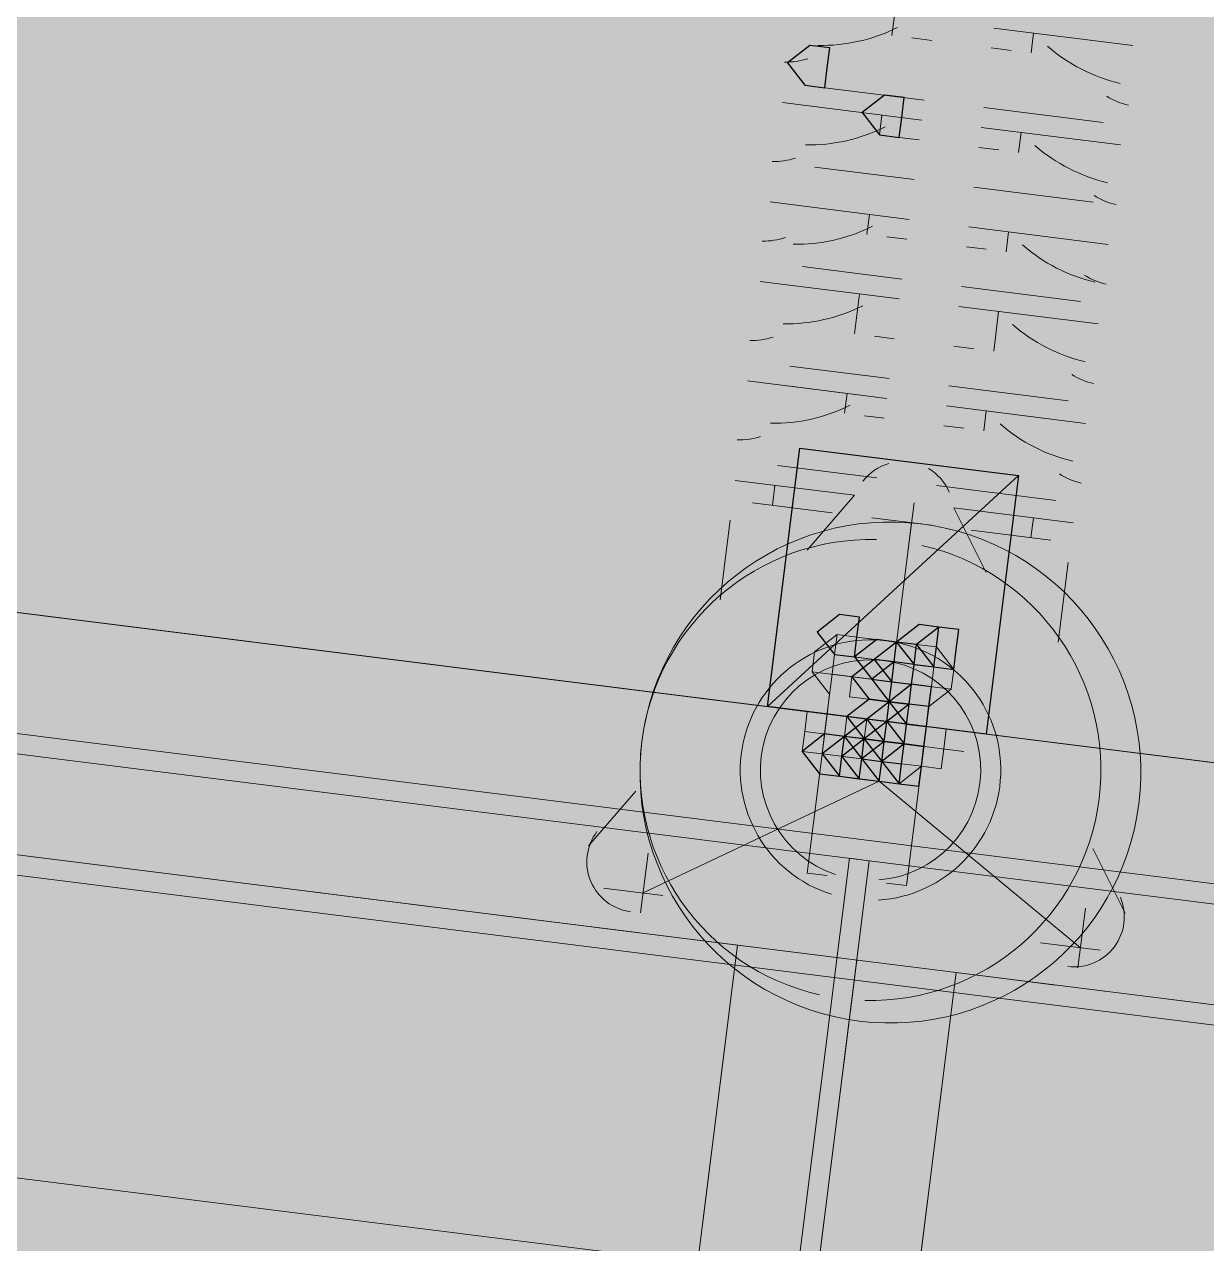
# Model space of a CAD drawing. Header units: metres. Extents: x -4 to 509425, y 7549 to 4732445.
# Drawn here: x 475992.438 to 475992.938, y 4719723.046 to 4719723.561 of the extents above; entities that cross this region are included whole.
import ezdxf

# ---------------------------------------------------------------- set-up
doc = ezdxf.new("R2010")
doc.units = ezdxf.units.M
doc.header["$LTSCALE"] = 0.01
doc.header["$MEASUREMENT"] = 0
doc.layers.get('0').update_dxf_attribs({"lineweight": 0})
doc.layers.add('_SUBESTACIÓN', color=1, linetype='Continuous')
doc.layers.add('SUBESTACION LA VID', color=253, linetype='Continuous')

# ---------------------------------------------------------------- blocks, each defined once
blk = doc.blocks.new('A$Cfff6051d')
at = {"layer": 'SUBESTACION LA VID', "transparency": 33554687}
h = blk.add_hatch(color=256, dxfattribs=at)
h.dxf.hatch_style = 2
h.paths.add_polyline_path([(475992.77733, 4719723.54308), (475992.77838, 4719723.55148), (475992.76998, 4719723.55254), (475992.76053, 4719723.54519), (475992.76788, 4719723.53574), (475992.77628, 4719723.53468)])
h = blk.add_hatch(color=256, dxfattribs=at)
h.dxf.hatch_style = 2
h.paths.add_polyline_path([(475992.80882, 4719723.52207), (475992.80988, 4719723.53047), (475992.80148, 4719723.53153), (475992.79202, 4719723.52418), (475992.79937, 4719723.51473), (475992.80777, 4719723.51367)])
h = blk.add_hatch(color=256, dxfattribs=at)
h.dxf.hatch_style = 2
h.paths.add_polyline_path([(475992.78984, 4719723.30261), (475992.7909, 4719723.31101), (475992.7825, 4719723.31206), (475992.77304, 4719723.30472), (475992.78039, 4719723.29526), (475992.78879, 4719723.29421)])
h = blk.add_hatch(color=256, dxfattribs=at)
h.dxf.hatch_style = 2
h.paths.add_polyline_path([(475992.78984, 4719723.30261), (475992.7909, 4719723.31101), (475992.7825, 4719723.31206), (475992.77304, 4719723.30472), (475992.78039, 4719723.29526), (475992.78879, 4719723.29421)])
h = blk.add_hatch(color=256, dxfattribs=at)
h.dxf.hatch_style = 2
h.paths.add_polyline_path([(475992.82344, 4719723.2984), (475992.8245, 4719723.3068), (475992.8161, 4719723.30785), (475992.80664, 4719723.3005), (475992.81399, 4719723.29105), (475992.82239, 4719723.29)])
h = blk.add_hatch(color=256, dxfattribs=at)
h.dxf.hatch_style = 2
h.paths.add_polyline_path([(475992.82344, 4719723.2984), (475992.8245, 4719723.3068), (475992.8161, 4719723.30785), (475992.80664, 4719723.3005), (475992.81399, 4719723.29105), (475992.82239, 4719723.29)])
h = blk.add_hatch(color=256, dxfattribs=at)
h.dxf.hatch_style = 2
h.paths.add_polyline_path([(475992.83184, 4719723.29735), (475992.8329, 4719723.30575), (475992.8245, 4719723.3068), (475992.81504, 4719723.29945), (475992.82239, 4719723.29), (475992.83079, 4719723.28894)])
h = blk.add_hatch(color=256, dxfattribs=at)
h.dxf.hatch_style = 2
h.paths.add_polyline_path([(475992.80559, 4719723.2921), (475992.80664, 4719723.3005), (475992.79824, 4719723.30156), (475992.78879, 4719723.29421), (475992.79614, 4719723.28476), (475992.80454, 4719723.2837)])
h = blk.add_hatch(color=256, dxfattribs=at)
h.dxf.hatch_style = 2
h.paths.add_polyline_path([(475992.80559, 4719723.2921), (475992.80664, 4719723.3005), (475992.79824, 4719723.30156), (475992.78879, 4719723.29421), (475992.79614, 4719723.28476), (475992.80454, 4719723.2837)])
h = blk.add_hatch(color=256, dxfattribs=at)
h.dxf.hatch_style = 2
h.paths.add_polyline_path([(475992.80559, 4719723.2921), (475992.80664, 4719723.3005), (475992.79824, 4719723.30156), (475992.78879, 4719723.29421), (475992.79614, 4719723.28476), (475992.80454, 4719723.2837)])
h = blk.add_hatch(color=256, dxfattribs=at)
h.dxf.hatch_style = 2
h.paths.add_polyline_path([(475992.80559, 4719723.2921), (475992.80664, 4719723.3005), (475992.79824, 4719723.30156), (475992.78879, 4719723.29421), (475992.79614, 4719723.28476), (475992.80454, 4719723.2837)])
h = blk.add_hatch(color=256, dxfattribs=at)
h.dxf.hatch_style = 2
h.paths.add_polyline_path([(475992.80559, 4719723.2921), (475992.80664, 4719723.3005), (475992.79824, 4719723.30156), (475992.78879, 4719723.29421), (475992.79614, 4719723.28476), (475992.80454, 4719723.2837)])
h = blk.add_hatch(color=256, dxfattribs=at)
h.dxf.hatch_style = 2
h.paths.add_polyline_path([(475992.81399, 4719723.29105), (475992.81504, 4719723.29945), (475992.80664, 4719723.3005), (475992.79719, 4719723.29316), (475992.80454, 4719723.2837), (475992.81294, 4719723.28265)])
h = blk.add_hatch(color=256, dxfattribs=at)
h.dxf.hatch_style = 2
h.paths.add_polyline_path([(475992.81399, 4719723.29105), (475992.81504, 4719723.29945), (475992.80664, 4719723.3005), (475992.79719, 4719723.29316), (475992.80454, 4719723.2837), (475992.81294, 4719723.28265)])
h = blk.add_hatch(color=256, dxfattribs=at)
h.dxf.hatch_style = 2
h.paths.add_polyline_path([(475992.81399, 4719723.29105), (475992.81504, 4719723.29945), (475992.80664, 4719723.3005), (475992.79719, 4719723.29316), (475992.80454, 4719723.2837), (475992.81294, 4719723.28265)])
h = blk.add_hatch(color=256, dxfattribs=at)
h.dxf.hatch_style = 2
h.paths.add_polyline_path([(475992.81399, 4719723.29105), (475992.81504, 4719723.29945), (475992.80664, 4719723.3005), (475992.79719, 4719723.29316), (475992.80454, 4719723.2837), (475992.81294, 4719723.28265)])
h = blk.add_hatch(color=256, dxfattribs=at)
h.dxf.hatch_style = 2
h.paths.add_polyline_path([(475992.81399, 4719723.29105), (475992.81504, 4719723.29945), (475992.80664, 4719723.3005), (475992.79719, 4719723.29316), (475992.80454, 4719723.2837), (475992.81294, 4719723.28265)])
h = blk.add_hatch(color=256, dxfattribs=at)
h.dxf.hatch_style = 2
h.paths.add_polyline_path([(475992.80454, 4719723.2837), (475992.80559, 4719723.2921), (475992.79719, 4719723.29316), (475992.78774, 4719723.28581), (475992.79508, 4719723.27636), (475992.80348, 4719723.2753)])
h = blk.add_hatch(color=256, dxfattribs=at)
h.dxf.hatch_style = 2
h.paths.add_polyline_path([(475992.80454, 4719723.2837), (475992.80559, 4719723.2921), (475992.79719, 4719723.29316), (475992.78774, 4719723.28581), (475992.79508, 4719723.27636), (475992.80348, 4719723.2753)])
h = blk.add_hatch(color=256, dxfattribs=at)
h.dxf.hatch_style = 2
h.paths.add_polyline_path([(475992.80454, 4719723.2837), (475992.80559, 4719723.2921), (475992.79719, 4719723.29316), (475992.78774, 4719723.28581), (475992.79508, 4719723.27636), (475992.80348, 4719723.2753)])
h = blk.add_hatch(color=256, dxfattribs=at)
h.dxf.hatch_style = 2
h.paths.add_polyline_path([(475992.80454, 4719723.2837), (475992.80559, 4719723.2921), (475992.79719, 4719723.29316), (475992.78774, 4719723.28581), (475992.79508, 4719723.27636), (475992.80348, 4719723.2753)])
h = blk.add_hatch(color=256, dxfattribs=at)
h.dxf.hatch_style = 2
h.paths.add_polyline_path([(475992.80454, 4719723.2837), (475992.80559, 4719723.2921), (475992.79719, 4719723.29316), (475992.78774, 4719723.28581), (475992.79508, 4719723.27636), (475992.80348, 4719723.2753)])
h = blk.add_hatch(color=256, dxfattribs=at)
h.dxf.hatch_style = 2
h.paths.add_polyline_path([(475992.81294, 4719723.28265), (475992.81399, 4719723.29105), (475992.80559, 4719723.2921), (475992.79614, 4719723.28476), (475992.80348, 4719723.2753), (475992.81188, 4719723.27425)])
h = blk.add_hatch(color=256, dxfattribs=at)
h.dxf.hatch_style = 2
h.paths.add_polyline_path([(475992.81294, 4719723.28265), (475992.81399, 4719723.29105), (475992.80559, 4719723.2921), (475992.79614, 4719723.28476), (475992.80348, 4719723.2753), (475992.81188, 4719723.27425)])
h = blk.add_hatch(color=256, dxfattribs=at)
h.dxf.hatch_style = 2
h.paths.add_polyline_path([(475992.81294, 4719723.28265), (475992.81399, 4719723.29105), (475992.80559, 4719723.2921), (475992.79614, 4719723.28476), (475992.80348, 4719723.2753), (475992.81188, 4719723.27425)])
h = blk.add_hatch(color=256, dxfattribs=at)
h.dxf.hatch_style = 2
h.paths.add_polyline_path([(475992.81294, 4719723.28265), (475992.81399, 4719723.29105), (475992.80559, 4719723.2921), (475992.79614, 4719723.28476), (475992.80348, 4719723.2753), (475992.81188, 4719723.27425)])
h = blk.add_hatch(color=256, dxfattribs=at)
h.dxf.hatch_style = 2
h.paths.add_polyline_path([(475992.81294, 4719723.28265), (475992.81399, 4719723.29105), (475992.80559, 4719723.2921), (475992.79614, 4719723.28476), (475992.80348, 4719723.2753), (475992.81188, 4719723.27425)])
h = blk.add_hatch(color=256, dxfattribs=at)
h.dxf.hatch_style = 2
h.paths.add_polyline_path([(475992.82028, 4719723.2732), (475992.82134, 4719723.2816), (475992.81294, 4719723.28265), (475992.80348, 4719723.2753), (475992.81083, 4719723.26585), (475992.81923, 4719723.2648)])
h = blk.add_hatch(color=256, dxfattribs=at)
h.dxf.hatch_style = 2
h.paths.add_polyline_path([(475992.82028, 4719723.2732), (475992.82134, 4719723.2816), (475992.81294, 4719723.28265), (475992.80348, 4719723.2753), (475992.81083, 4719723.26585), (475992.81923, 4719723.2648)])
h = blk.add_hatch(color=256, dxfattribs=at)
h.dxf.hatch_style = 2
h.paths.add_polyline_path([(475992.80243, 4719723.2669), (475992.80348, 4719723.2753), (475992.79508, 4719723.27636), (475992.78563, 4719723.26901), (475992.79298, 4719723.25956), (475992.80138, 4719723.2585)])
h = blk.add_hatch(color=256, dxfattribs=at)
h.dxf.hatch_style = 2
h.paths.add_polyline_path([(475992.80243, 4719723.2669), (475992.80348, 4719723.2753), (475992.79508, 4719723.27636), (475992.78563, 4719723.26901), (475992.79298, 4719723.25956), (475992.80138, 4719723.2585)])
h = blk.add_hatch(color=256, dxfattribs=at)
h.dxf.hatch_style = 2
h.paths.add_polyline_path([(475992.81083, 4719723.26585), (475992.81188, 4719723.27425), (475992.80348, 4719723.2753), (475992.79403, 4719723.26796), (475992.80138, 4719723.2585), (475992.80978, 4719723.25745)])
h = blk.add_hatch(color=256, dxfattribs=at)
h.dxf.hatch_style = 2
h.paths.add_polyline_path([(475992.81083, 4719723.26585), (475992.81188, 4719723.27425), (475992.80348, 4719723.2753), (475992.79403, 4719723.26796), (475992.80138, 4719723.2585), (475992.80978, 4719723.25745)])
h = blk.add_hatch(color=256, dxfattribs=at)
h.dxf.hatch_style = 2
h.paths.add_polyline_path([(475992.81923, 4719723.2648), (475992.82028, 4719723.2732), (475992.81188, 4719723.27425), (475992.80243, 4719723.2669), (475992.80978, 4719723.25745), (475992.81818, 4719723.2564)])
h = blk.add_hatch(color=256, dxfattribs=at)
h.dxf.hatch_style = 2
h.paths.add_polyline_path([(475992.81923, 4719723.2648), (475992.82028, 4719723.2732), (475992.81188, 4719723.27425), (475992.80243, 4719723.2669), (475992.80978, 4719723.25745), (475992.81818, 4719723.2564)])
h = blk.add_hatch(color=256, dxfattribs=at)
h.dxf.hatch_style = 2
h.paths.add_polyline_path([(475992.80138, 4719723.2585), (475992.80243, 4719723.2669), (475992.79403, 4719723.26796), (475992.78458, 4719723.26061), (475992.79192, 4719723.25116), (475992.80032, 4719723.2501)])
h = blk.add_hatch(color=256, dxfattribs=at)
h.dxf.hatch_style = 2
h.paths.add_polyline_path([(475992.80138, 4719723.2585), (475992.80243, 4719723.2669), (475992.79403, 4719723.26796), (475992.78458, 4719723.26061), (475992.79192, 4719723.25116), (475992.80032, 4719723.2501)])
h = blk.add_hatch(color=256, dxfattribs=at)
h.dxf.hatch_style = 2
h.paths.add_polyline_path([(475992.80978, 4719723.25745), (475992.81083, 4719723.26585), (475992.80243, 4719723.2669), (475992.79298, 4719723.25956), (475992.80032, 4719723.2501), (475992.80872, 4719723.24905)])
h = blk.add_hatch(color=256, dxfattribs=at)
h.dxf.hatch_style = 2
h.paths.add_polyline_path([(475992.80978, 4719723.25745), (475992.81083, 4719723.26585), (475992.80243, 4719723.2669), (475992.79298, 4719723.25956), (475992.80032, 4719723.2501), (475992.80872, 4719723.24905)])
h = blk.add_hatch(color=256, dxfattribs=at)
h.dxf.hatch_style = 2
h.paths.add_polyline_path([(475992.78352, 4719723.25221), (475992.78458, 4719723.26061), (475992.77618, 4719723.26166), (475992.76672, 4719723.25432), (475992.77407, 4719723.24486), (475992.78247, 4719723.24381)])
h = blk.add_hatch(color=256, dxfattribs=at)
h.dxf.hatch_style = 2
h.paths.add_polyline_path([(475992.79192, 4719723.25116), (475992.79298, 4719723.25956), (475992.78458, 4719723.26061), (475992.77512, 4719723.25326), (475992.78247, 4719723.24381), (475992.79087, 4719723.24275)])
h = blk.add_hatch(color=256, dxfattribs=at)
h.dxf.hatch_style = 2
h.paths.add_polyline_path([(475992.80032, 4719723.2501), (475992.80138, 4719723.2585), (475992.79298, 4719723.25956), (475992.78352, 4719723.25221), (475992.79087, 4719723.24275), (475992.79927, 4719723.2417)])
h = blk.add_hatch(color=256, dxfattribs=at)
h.dxf.hatch_style = 2
h.paths.add_polyline_path([(475992.80032, 4719723.2501), (475992.80138, 4719723.2585), (475992.79298, 4719723.25956), (475992.78352, 4719723.25221), (475992.79087, 4719723.24275), (475992.79927, 4719723.2417)])
h = blk.add_hatch(color=256, dxfattribs=at)
h.dxf.hatch_style = 2
h.paths.add_polyline_path([(475992.80032, 4719723.2501), (475992.80138, 4719723.2585), (475992.79298, 4719723.25956), (475992.78352, 4719723.25221), (475992.79087, 4719723.24275), (475992.79927, 4719723.2417)])
h = blk.add_hatch(color=256, dxfattribs=at)
h.dxf.hatch_style = 2
h.paths.add_polyline_path([(475992.80872, 4719723.24905), (475992.80978, 4719723.25745), (475992.80138, 4719723.2585), (475992.79192, 4719723.25116), (475992.79927, 4719723.2417), (475992.80767, 4719723.24065)])
h = blk.add_hatch(color=256, dxfattribs=at)
h.dxf.hatch_style = 2
h.paths.add_polyline_path([(475992.80872, 4719723.24905), (475992.80978, 4719723.25745), (475992.80138, 4719723.2585), (475992.79192, 4719723.25116), (475992.79927, 4719723.2417), (475992.80767, 4719723.24065)])
h = blk.add_hatch(color=256, dxfattribs=at)
h.dxf.hatch_style = 2
h.paths.add_polyline_path([(475992.80872, 4719723.24905), (475992.80978, 4719723.25745), (475992.80138, 4719723.2585), (475992.79192, 4719723.25116), (475992.79927, 4719723.2417), (475992.80767, 4719723.24065)])
h = blk.add_hatch(color=256, dxfattribs=at)
h.dxf.hatch_style = 2
h.paths.add_polyline_path([(475992.81712, 4719723.248), (475992.81818, 4719723.2564), (475992.80978, 4719723.25745), (475992.80032, 4719723.2501), (475992.80767, 4719723.24065), (475992.81607, 4719723.23959)])
at = {"layer": 'SUBESTACION LA VID', "lineweight": 15}
for p, q in [((475992.80464, 4719723.55673), (475992.80569, 4719723.56513)), ((475992.90755, 4719723.56089), (475992.90755, 4719723.56089)), ((475992.82144, 4719723.55462), (475992.81304, 4719723.55567)), ((475992.90649, 4719723.55249), (475992.84769, 4719723.55986)), ((475992.86449, 4719723.55775), (475992.86344, 4719723.54935)), ((475992.85504, 4719723.55041), (475992.84664, 4719723.55146)), ((475992.75947, 4719723.53679), (475992.75947, 4719723.53679)), ((475992.81828, 4719723.52942), (475992.77628, 4719723.53468)), ((475992.81722, 4719723.52102), (475992.75842, 4719723.52839)), ((475992.89388, 4719723.51994), (475992.84348, 4719723.52626)), ((475992.79937, 4719723.51473), (475992.80042, 4719723.52313)), ((475992.90123, 4719723.51049), (475992.84242, 4719723.51786)), ((475992.85922, 4719723.51575), (475992.85817, 4719723.50735)), ((475992.90228, 4719723.51889), (475992.90228, 4719723.51889)), ((475992.81617, 4719723.51262), (475992.80777, 4719723.51367)), ((475992.84977, 4719723.50841), (475992.84137, 4719723.50946)), ((475992.81407, 4719723.49582), (475992.77207, 4719723.50108)), ((475992.75421, 4719723.49479), (475992.75421, 4719723.49479)), ((475992.88967, 4719723.48634), (475992.83927, 4719723.49266)), ((475992.81196, 4719723.47902), (475992.75315, 4719723.48639)), ((475992.79411, 4719723.47272), (475992.79516, 4719723.48112)), ((475992.89596, 4719723.46849), (475992.83716, 4719723.47586)), ((475992.85396, 4719723.47375), (475992.85291, 4719723.46535)), ((475992.89702, 4719723.47689), (475992.89702, 4719723.47689)), ((475992.81091, 4719723.47062), (475992.80251, 4719723.47167)), ((475992.84451, 4719723.4664), (475992.83611, 4719723.46746)), ((475992.75, 4719723.46119), (475992.75, 4719723.46119)), ((475992.8088, 4719723.45382), (475992.7668, 4719723.45908)), ((475992.80775, 4719723.44542), (475992.74894, 4719723.45279)), ((475992.78884, 4719723.43072), (475992.79095, 4719723.44752)), ((475992.8844, 4719723.44434), (475992.834, 4719723.45066)), ((475992.89175, 4719723.43488), (475992.83295, 4719723.44226)), ((475992.8928, 4719723.44328), (475992.8928, 4719723.44328)), ((475992.84975, 4719723.44015), (475992.84764, 4719723.42335)), ((475992.80564, 4719723.42862), (475992.79724, 4719723.42967)), ((475992.83924, 4719723.4244), (475992.83084, 4719723.42546)), ((475992.74473, 4719723.41919), (475992.74473, 4719723.41919)), ((475992.80353, 4719723.41182), (475992.76153, 4719723.41708)), ((475992.80248, 4719723.40341), (475992.74368, 4719723.41079)), ((475992.80248, 4719723.40341), (475992.76048, 4719723.40868)), ((475992.87914, 4719723.40234), (475992.82873, 4719723.40866)), ((475992.78463, 4719723.39712), (475992.78568, 4719723.40552)), ((475992.88754, 4719723.40128), (475992.88754, 4719723.40128)), ((475992.80143, 4719723.39501), (475992.79303, 4719723.39607)), ((475992.86968, 4719723.39499), (475992.82768, 4719723.40025)), ((475992.88648, 4719723.39288), (475992.82768, 4719723.40025)), ((475992.84448, 4719723.39815), (475992.84343, 4719723.38975)), ((475992.83503, 4719723.3908), (475992.82663, 4719723.39185)), ((475992.73946, 4719723.37719), (475992.73946, 4719723.37719)), ((475992.79827, 4719723.36981), (475992.75627, 4719723.37508)), ((475992.78882, 4719723.36247), (475992.73841, 4719723.36879)), ((475992.75522, 4719723.36668), (475992.75416, 4719723.35828)), ((475992.87387, 4719723.36033), (475992.82347, 4719723.36665)), ((475992.76886, 4719723.33937), (475992.78882, 4719723.36247)), ((475992.88122, 4719723.35088), (475992.83082, 4719723.3572)), ((475992.83082, 4719723.3572), (475992.84446, 4719723.32989)), ((475992.88227, 4719723.35928), (475992.88227, 4719723.35928)), ((475992.73209, 4719723.31838), (475992.7363, 4719723.35198)), ((475992.74471, 4719723.35093), (475992.74471, 4719723.35093)), ((475992.74471, 4719723.35093), (475992.74471, 4719723.35093)), ((475992.82136, 4719723.34985), (475992.79616, 4719723.35301)), ((475992.81296, 4719723.3509), (475992.81296, 4719723.3509)), ((475992.86442, 4719723.35299), (475992.86337, 4719723.34459)), ((475992.87071, 4719723.33513), (475992.87071, 4719723.33513)), ((475992.87071, 4719723.33513), (475992.87071, 4719723.33513)), ((475992.8749, 4719723.30048), (475992.87911, 4719723.33408)), ((475992.78144, 4719723.30366), (475992.78039, 4719723.29526)), ((475992.78984, 4719723.30261), (475992.78879, 4719723.29421)), ((475992.78984, 4719723.30261), (475992.81504, 4719723.29945)), ((475992.78984, 4719723.30261), (475992.78984, 4719723.30261)), ((475992.81504, 4719723.29945), (475992.81399, 4719723.29105)), ((475992.82344, 4719723.2984), (475992.82239, 4719723.29)), ((475993.43454, 4719723.13646), (475992.14929, 4719723.29759)), ((475992.78039, 4719723.29526), (475992.79719, 4719723.29316)), ((475992.78879, 4719723.29421), (475992.79719, 4719723.29316)), ((475992.79719, 4719723.29316), (475992.80559, 4719723.2921)), ((475992.79719, 4719723.29316), (475992.80559, 4719723.2921)), ((475993.43348, 4719723.12806), (475992.14823, 4719723.28919)), ((475992.77094, 4719723.28792), (475992.82974, 4719723.28054)), ((475992.80559, 4719723.2921), (475992.82239, 4719723.29)), ((475992.80559, 4719723.2921), (475992.81399, 4719723.29105)), ((475992.77618, 4719723.26166), (475992.77934, 4719723.28686)), ((475992.77934, 4719723.28686), (475992.79614, 4719723.28476)), ((475992.78774, 4719723.28581), (475992.78668, 4719723.27741)), ((475992.78774, 4719723.28581), (475992.79614, 4719723.28476)), ((475992.79614, 4719723.28476), (475992.80454, 4719723.2837)), ((475992.79614, 4719723.28476), (475992.80454, 4719723.2837)), ((475992.80454, 4719723.2837), (475992.82134, 4719723.2816)), ((475992.80454, 4719723.2837), (475992.81294, 4719723.28265)), ((475992.81294, 4719723.28265), (475992.81188, 4719723.27425)), ((475992.77828, 4719723.27846), (475992.77828, 4719723.27846)), ((475992.78668, 4719723.27741), (475992.78668, 4719723.27741)), ((475992.78668, 4719723.27741), (475992.81188, 4719723.27425)), ((475992.81818, 4719723.2564), (475992.82134, 4719723.2816)), ((475992.82028, 4719723.2732), (475992.82028, 4719723.2732)), ((475992.77512, 4719723.25326), (475992.77723, 4719723.27006)), ((475992.78458, 4719723.26061), (475992.78563, 4719723.26901)), ((475992.78563, 4719723.26901), (475992.81083, 4719723.26585)), ((475992.78563, 4719723.26901), (475992.78563, 4719723.26901)), ((475992.78563, 4719723.26901), (475992.79403, 4719723.26796)), ((475992.79298, 4719723.25956), (475992.79403, 4719723.26796)), ((475992.79403, 4719723.26796), (475992.80243, 4719723.2669)), ((475992.76778, 4719723.26272), (475992.83498, 4719723.25429)), ((475992.80138, 4719723.2585), (475992.80243, 4719723.2669)), ((475992.80243, 4719723.2669), (475992.81083, 4719723.26585)), ((475992.80978, 4719723.25745), (475992.81083, 4719723.26585)), ((475992.81923, 4719723.2648), (475992.81712, 4719723.248)), ((475992.79298, 4719723.25956), (475992.80138, 4719723.2585)), ((475992.77512, 4719723.25326), (475992.79192, 4719723.25116)), ((475992.78247, 4719723.24381), (475992.77512, 4719723.25326)), ((475992.78352, 4719723.25221), (475992.79192, 4719723.25116)), ((475992.79192, 4719723.25116), (475992.80032, 4719723.2501)), ((475992.80032, 4719723.2501), (475992.81712, 4719723.248)), ((475992.80032, 4719723.2501), (475992.80872, 4719723.24905)), ((475992.81712, 4719723.248), (475992.80767, 4719723.24065)), ((475992.81607, 4719723.23959), (475992.81712, 4719723.248)), ((475992.78247, 4719723.24381), (475992.80767, 4719723.24065)), ((475992.6764, 4719723.21444), (475992.69636, 4719723.23754)), ((475992.7016, 4719723.21129), (475992.69844, 4719723.18608)), ((475992.88957, 4719723.21332), (475992.90321, 4719723.18601)), ((475992.69215, 4719723.20394), (475992.69215, 4719723.20394)), ((475992.70789, 4719723.19343), (475992.68269, 4719723.19659)), ((475992.69949, 4719723.19448), (475992.69949, 4719723.19448)), ((475992.88641, 4719723.18812), (475992.88325, 4719723.16291)), ((475992.87696, 4719723.18077), (475992.87696, 4719723.18077)), ((475992.72259, 4719723.17452), (475992.68899, 4719723.17874)), ((475992.8927, 4719723.17026), (475992.8675, 4719723.17342)), ((475992.8843, 4719723.17131), (475992.8843, 4719723.17131)), ((475992.78979, 4719723.1661), (475992.45384, 4719720.48639)), ((475992.8738, 4719723.15557), (475992.8486, 4719723.15873))]:
    blk.add_line(p, q, dxfattribs=at)
at = {"layer": 'SUBESTACION LA VID', "lineweight": 0}
for p, q in [((475993.44086, 4719723.18686), (475992.15561, 4719723.34799)), ((475992.75203, 4719723.27322), (475992.25641, 4719723.33536))]:
    blk.add_line(p, q, dxfattribs=at)
at = {"layer": 'SUBESTACION LA VID', "lineweight": 15}
for points in [[(475991.18678, 4719724.46774), (475991.04987, 4719723.3757), (476003.17155, 4719721.85601), (476002.0237, 4719712.90441)], [(475992.13123, 4719722.74525), (475992.52605, 4719722.69576), (475992.54395, 4719722.83856), (475992.69516, 4719722.8196), (475992.73939, 4719723.17242), (475992.14297, 4719723.24719)], [(475992.34881, 4719723.32377), (475992.75203, 4719723.27322), (475992.76572, 4719723.38243), (475992.85813, 4719723.37084), (475992.84443, 4719723.26164), (475993.24765, 4719723.21109), (475993.26134, 4719723.32029), (475993.35374, 4719723.30871), (475993.34005, 4719723.1995), (475993.44086, 4719723.18686), (475993.42822, 4719723.08606), (475992.8318, 4719723.16083), (475992.78756, 4719722.80802)], [(475992.84443, 4719723.26164), (475992.75203, 4719723.27322), (475992.76572, 4719723.38243), (475992.85813, 4719723.37084), (475992.84443, 4719723.26164)], [(475992.77936, 4719723.35512), (475992.74576, 4719723.35933), (475992.77936, 4719723.35512)], [(475992.77936, 4719723.35512), (475992.74576, 4719723.35933), (475992.77936, 4719723.35512)], [(475992.81402, 4719723.35931), (475992.81086, 4719723.3341), (475992.81402, 4719723.35931)], [(475992.81296, 4719723.3509), (475992.79927, 4719723.2417), (475992.81296, 4719723.3509)], [(475992.14297, 4719723.24719), (475992.15561, 4719723.34799), (475993.44086, 4719723.18686), (475993.42822, 4719723.08606), (475992.14297, 4719723.24719)], [(475992.83816, 4719723.34775), (475992.87177, 4719723.34353), (475992.83816, 4719723.34775)], [(475992.83816, 4719723.34775), (475992.87177, 4719723.34353), (475992.83816, 4719723.34775)], [(475992.77828, 4719723.27846), (475992.77094, 4719723.28792), (475992.77199, 4719723.29632), (475992.78144, 4719723.30366), (475992.77199, 4719723.29632), (475992.77094, 4719723.28792), (475992.77828, 4719723.27846)], [(475992.78144, 4719723.30366), (475992.78984, 4719723.30261), (475992.78144, 4719723.30366)], [(475992.81504, 4719723.29945), (475992.82344, 4719723.2984), (475992.81504, 4719723.29945)], [(475992.82344, 4719723.2984), (475992.83079, 4719723.28894), (475992.82974, 4719723.28054), (475992.82028, 4719723.2732), (475992.82974, 4719723.28054), (475992.83079, 4719723.28894), (475992.82344, 4719723.2984)], [(475992.77934, 4719723.28686), (475992.78039, 4719723.29526), (475992.77934, 4719723.28686)], [(475992.82239, 4719723.29), (475992.82134, 4719723.2816), (475992.82239, 4719723.29)], [(475992.82028, 4719723.2732), (475992.82028, 4719723.2732), (475992.81923, 4719723.2648), (475992.82763, 4719723.26374), (475992.82658, 4719723.25534), (475992.82552, 4719723.24694), (475992.81712, 4719723.248), (475992.82552, 4719723.24694), (475992.82658, 4719723.25534), (475992.82763, 4719723.26374), (475992.81923, 4719723.2648), (475992.77723, 4719723.27006), (475992.76883, 4719723.27112), (475992.76778, 4719723.26272), (475992.76672, 4719723.25432), (475992.77512, 4719723.25326), (475992.76672, 4719723.25432), (475992.76778, 4719723.26272), (475992.76883, 4719723.27112), (475992.77723, 4719723.27006), (475992.77828, 4719723.27846)], [(475992.80241, 4719723.19865), (475992.81081, 4719723.19759), (475992.81923, 4719723.2648), (475992.77723, 4719723.27006), (475992.76881, 4719723.20286), (475992.77721, 4719723.20181)], [(475992.77512, 4719723.25326), (475992.77618, 4719723.26166), (475992.77512, 4719723.25326)], [(475992.77618, 4719723.26166), (475992.79298, 4719723.25956), (475992.80138, 4719723.2585), (475992.81818, 4719723.2564)], [(475992.79192, 4719723.25116), (475992.79298, 4719723.25956), (475992.79192, 4719723.25116)], [(475992.80138, 4719723.2585), (475992.80032, 4719723.2501), (475992.80138, 4719723.2585)], [(475992.78247, 4719723.24381), (475992.78352, 4719723.25221), (475992.78247, 4719723.24381)], [(475992.81818, 4719723.2564), (475992.81712, 4719723.248), (475992.81818, 4719723.2564)], [(475994.00779, 4719722.87688), (475991.03408, 4719723.24969), (475990.73077, 4719720.8304), (475993.70449, 4719720.45758), (475994.00779, 4719722.87688)], [(475992.80872, 4719723.24905), (475992.80767, 4719723.24065), (475992.80872, 4719723.24905)], [(475992.69949, 4719723.19448), (475992.79927, 4719723.2417), (475992.8843, 4719723.17131)], [(475992.72663, 4719722.73033), (475992.78666, 4719723.20915), (475992.79506, 4719723.2081), (475992.73503, 4719722.72928)], [(475992.77703, 4719722.72402), (475992.68463, 4719722.7356), (475992.73939, 4719723.17242), (475992.8318, 4719723.16083), (475992.77703, 4719722.72402)]]:
    blk.add_lwpolyline(points, dxfattribs=at)
at = {"layer": 'SUBESTACION LA VID'}
for points in [[(475992.77733, 4719723.54308), (475992.77838, 4719723.55148), (475992.76998, 4719723.55254), (475992.76053, 4719723.54519), (475992.76788, 4719723.53574), (475992.77628, 4719723.53468)], [(475992.80882, 4719723.52207), (475992.80988, 4719723.53047), (475992.80148, 4719723.53153), (475992.79202, 4719723.52418), (475992.79937, 4719723.51473), (475992.80777, 4719723.51367)], [(475992.75203, 4719723.27322), (475992.76572, 4719723.38243), (475992.85813, 4719723.37084)], [(475992.84443, 4719723.26164), (475992.75203, 4719723.27322), (475992.85813, 4719723.37084)], [(475992.78984, 4719723.30261), (475992.7909, 4719723.31101), (475992.7825, 4719723.31206), (475992.77304, 4719723.30472), (475992.78039, 4719723.29526), (475992.78879, 4719723.29421)], [(475992.78984, 4719723.30261), (475992.7909, 4719723.31101), (475992.7825, 4719723.31206), (475992.77304, 4719723.30472), (475992.78039, 4719723.29526), (475992.78879, 4719723.29421)], [(475992.82344, 4719723.2984), (475992.8245, 4719723.3068), (475992.8161, 4719723.30785), (475992.80664, 4719723.3005), (475992.81399, 4719723.29105), (475992.82239, 4719723.29)], [(475992.82344, 4719723.2984), (475992.8245, 4719723.3068), (475992.8161, 4719723.30785), (475992.80664, 4719723.3005), (475992.81399, 4719723.29105), (475992.82239, 4719723.29)], [(475992.83184, 4719723.29735), (475992.8329, 4719723.30575), (475992.8245, 4719723.3068), (475992.81504, 4719723.29945), (475992.82239, 4719723.29), (475992.83079, 4719723.28894)], [(475992.80559, 4719723.2921), (475992.80664, 4719723.3005), (475992.79824, 4719723.30156), (475992.78879, 4719723.29421), (475992.79614, 4719723.28476), (475992.80454, 4719723.2837)], [(475992.80559, 4719723.2921), (475992.80664, 4719723.3005), (475992.79824, 4719723.30156), (475992.78879, 4719723.29421), (475992.79614, 4719723.28476), (475992.80454, 4719723.2837)], [(475992.80559, 4719723.2921), (475992.80664, 4719723.3005), (475992.79824, 4719723.30156), (475992.78879, 4719723.29421), (475992.79614, 4719723.28476), (475992.80454, 4719723.2837)], [(475992.80559, 4719723.2921), (475992.80664, 4719723.3005), (475992.79824, 4719723.30156), (475992.78879, 4719723.29421), (475992.79614, 4719723.28476), (475992.80454, 4719723.2837)], [(475992.80559, 4719723.2921), (475992.80664, 4719723.3005), (475992.79824, 4719723.30156), (475992.78879, 4719723.29421), (475992.79614, 4719723.28476), (475992.80454, 4719723.2837)], [(475992.81399, 4719723.29105), (475992.81504, 4719723.29945), (475992.80664, 4719723.3005), (475992.79719, 4719723.29316), (475992.80454, 4719723.2837), (475992.81294, 4719723.28265)], [(475992.81399, 4719723.29105), (475992.81504, 4719723.29945), (475992.80664, 4719723.3005), (475992.79719, 4719723.29316), (475992.80454, 4719723.2837), (475992.81294, 4719723.28265)], [(475992.81399, 4719723.29105), (475992.81504, 4719723.29945), (475992.80664, 4719723.3005), (475992.79719, 4719723.29316), (475992.80454, 4719723.2837), (475992.81294, 4719723.28265)], [(475992.81399, 4719723.29105), (475992.81504, 4719723.29945), (475992.80664, 4719723.3005), (475992.79719, 4719723.29316), (475992.80454, 4719723.2837), (475992.81294, 4719723.28265)], [(475992.81399, 4719723.29105), (475992.81504, 4719723.29945), (475992.80664, 4719723.3005), (475992.79719, 4719723.29316), (475992.80454, 4719723.2837), (475992.81294, 4719723.28265)], [(475992.80454, 4719723.2837), (475992.80559, 4719723.2921), (475992.79719, 4719723.29316), (475992.78774, 4719723.28581), (475992.79508, 4719723.27636), (475992.80348, 4719723.2753)], [(475992.80454, 4719723.2837), (475992.80559, 4719723.2921), (475992.79719, 4719723.29316), (475992.78774, 4719723.28581), (475992.79508, 4719723.27636), (475992.80348, 4719723.2753)], [(475992.80454, 4719723.2837), (475992.80559, 4719723.2921), (475992.79719, 4719723.29316), (475992.78774, 4719723.28581), (475992.79508, 4719723.27636), (475992.80348, 4719723.2753)], [(475992.80454, 4719723.2837), (475992.80559, 4719723.2921), (475992.79719, 4719723.29316), (475992.78774, 4719723.28581), (475992.79508, 4719723.27636), (475992.80348, 4719723.2753)], [(475992.80454, 4719723.2837), (475992.80559, 4719723.2921), (475992.79719, 4719723.29316), (475992.78774, 4719723.28581), (475992.79508, 4719723.27636), (475992.80348, 4719723.2753)], [(475992.81294, 4719723.28265), (475992.81399, 4719723.29105), (475992.80559, 4719723.2921), (475992.79614, 4719723.28476), (475992.80348, 4719723.2753), (475992.81188, 4719723.27425)], [(475992.81294, 4719723.28265), (475992.81399, 4719723.29105), (475992.80559, 4719723.2921), (475992.79614, 4719723.28476), (475992.80348, 4719723.2753), (475992.81188, 4719723.27425)], [(475992.81294, 4719723.28265), (475992.81399, 4719723.29105), (475992.80559, 4719723.2921), (475992.79614, 4719723.28476), (475992.80348, 4719723.2753), (475992.81188, 4719723.27425)], [(475992.81294, 4719723.28265), (475992.81399, 4719723.29105), (475992.80559, 4719723.2921), (475992.79614, 4719723.28476), (475992.80348, 4719723.2753), (475992.81188, 4719723.27425)], [(475992.81294, 4719723.28265), (475992.81399, 4719723.29105), (475992.80559, 4719723.2921), (475992.79614, 4719723.28476), (475992.80348, 4719723.2753), (475992.81188, 4719723.27425)], [(475992.82028, 4719723.2732), (475992.82134, 4719723.2816), (475992.81294, 4719723.28265), (475992.80348, 4719723.2753), (475992.81083, 4719723.26585), (475992.81923, 4719723.2648)], [(475992.82028, 4719723.2732), (475992.82134, 4719723.2816), (475992.81294, 4719723.28265), (475992.80348, 4719723.2753), (475992.81083, 4719723.26585), (475992.81923, 4719723.2648)], [(475992.80243, 4719723.2669), (475992.80348, 4719723.2753), (475992.79508, 4719723.27636), (475992.78563, 4719723.26901), (475992.79298, 4719723.25956), (475992.80138, 4719723.2585)], [(475992.80243, 4719723.2669), (475992.80348, 4719723.2753), (475992.79508, 4719723.27636), (475992.78563, 4719723.26901), (475992.79298, 4719723.25956), (475992.80138, 4719723.2585)], [(475992.81083, 4719723.26585), (475992.81188, 4719723.27425), (475992.80348, 4719723.2753), (475992.79403, 4719723.26796), (475992.80138, 4719723.2585), (475992.80978, 4719723.25745)], [(475992.81083, 4719723.26585), (475992.81188, 4719723.27425), (475992.80348, 4719723.2753), (475992.79403, 4719723.26796), (475992.80138, 4719723.2585), (475992.80978, 4719723.25745)], [(475992.81923, 4719723.2648), (475992.82028, 4719723.2732), (475992.81188, 4719723.27425), (475992.80243, 4719723.2669), (475992.80978, 4719723.25745), (475992.81818, 4719723.2564)], [(475992.81923, 4719723.2648), (475992.82028, 4719723.2732), (475992.81188, 4719723.27425), (475992.80243, 4719723.2669), (475992.80978, 4719723.25745), (475992.81818, 4719723.2564)], [(475992.80138, 4719723.2585), (475992.80243, 4719723.2669), (475992.79403, 4719723.26796), (475992.78458, 4719723.26061), (475992.79192, 4719723.25116), (475992.80032, 4719723.2501)], [(475992.80138, 4719723.2585), (475992.80243, 4719723.2669), (475992.79403, 4719723.26796), (475992.78458, 4719723.26061), (475992.79192, 4719723.25116), (475992.80032, 4719723.2501)], [(475992.80978, 4719723.25745), (475992.81083, 4719723.26585), (475992.80243, 4719723.2669), (475992.79298, 4719723.25956), (475992.80032, 4719723.2501), (475992.80872, 4719723.24905)], [(475992.80978, 4719723.25745), (475992.81083, 4719723.26585), (475992.80243, 4719723.2669), (475992.79298, 4719723.25956), (475992.80032, 4719723.2501), (475992.80872, 4719723.24905)], [(475992.78352, 4719723.25221), (475992.78458, 4719723.26061), (475992.77618, 4719723.26166), (475992.76672, 4719723.25432), (475992.77407, 4719723.24486), (475992.78247, 4719723.24381)], [(475992.79192, 4719723.25116), (475992.79298, 4719723.25956), (475992.78458, 4719723.26061), (475992.77512, 4719723.25326), (475992.78247, 4719723.24381), (475992.79087, 4719723.24275)], [(475992.80032, 4719723.2501), (475992.80138, 4719723.2585), (475992.79298, 4719723.25956), (475992.78352, 4719723.25221), (475992.79087, 4719723.24275), (475992.79927, 4719723.2417)], [(475992.80032, 4719723.2501), (475992.80138, 4719723.2585), (475992.79298, 4719723.25956), (475992.78352, 4719723.25221), (475992.79087, 4719723.24275), (475992.79927, 4719723.2417)], [(475992.80032, 4719723.2501), (475992.80138, 4719723.2585), (475992.79298, 4719723.25956), (475992.78352, 4719723.25221), (475992.79087, 4719723.24275), (475992.79927, 4719723.2417)], [(475992.80872, 4719723.24905), (475992.80978, 4719723.25745), (475992.80138, 4719723.2585), (475992.79192, 4719723.25116), (475992.79927, 4719723.2417), (475992.80767, 4719723.24065)], [(475992.80872, 4719723.24905), (475992.80978, 4719723.25745), (475992.80138, 4719723.2585), (475992.79192, 4719723.25116), (475992.79927, 4719723.2417), (475992.80767, 4719723.24065)], [(475992.80872, 4719723.24905), (475992.80978, 4719723.25745), (475992.80138, 4719723.2585), (475992.79192, 4719723.25116), (475992.79927, 4719723.2417), (475992.80767, 4719723.24065)], [(475992.81712, 4719723.248), (475992.81818, 4719723.2564), (475992.80978, 4719723.25745), (475992.80032, 4719723.2501), (475992.80767, 4719723.24065), (475992.81607, 4719723.23959)]]:
    blk.add_lwpolyline(points, close=True, dxfattribs=at)
at = {"layer": 'SUBESTACION LA VID', "lineweight": 0}
for points in [[(475992.77733, 4719723.54308), (475992.77838, 4719723.55148), (475992.76998, 4719723.55254), (475992.76053, 4719723.54519), (475992.76788, 4719723.53574), (475992.77628, 4719723.53468)], [(475992.80882, 4719723.52207), (475992.80988, 4719723.53047), (475992.80148, 4719723.53153), (475992.79202, 4719723.52418), (475992.79937, 4719723.51473), (475992.80777, 4719723.51367)], [(475992.75203, 4719723.27322), (475992.76572, 4719723.38243), (475992.85813, 4719723.37084)], [(475992.84443, 4719723.26164), (475992.75203, 4719723.27322), (475992.85813, 4719723.37084)], [(475992.78984, 4719723.30261), (475992.7909, 4719723.31101), (475992.7825, 4719723.31206), (475992.77304, 4719723.30472), (475992.78039, 4719723.29526), (475992.78879, 4719723.29421)], [(475992.78984, 4719723.30261), (475992.7909, 4719723.31101), (475992.7825, 4719723.31206), (475992.77304, 4719723.30472), (475992.78039, 4719723.29526), (475992.78879, 4719723.29421)], [(475992.82344, 4719723.2984), (475992.8245, 4719723.3068), (475992.8161, 4719723.30785), (475992.80664, 4719723.3005), (475992.81399, 4719723.29105), (475992.82239, 4719723.29)], [(475992.82344, 4719723.2984), (475992.8245, 4719723.3068), (475992.8161, 4719723.30785), (475992.80664, 4719723.3005), (475992.81399, 4719723.29105), (475992.82239, 4719723.29)], [(475992.83184, 4719723.29735), (475992.8329, 4719723.30575), (475992.8245, 4719723.3068), (475992.81504, 4719723.29945), (475992.82239, 4719723.29), (475992.83079, 4719723.28894)], [(475992.80559, 4719723.2921), (475992.80664, 4719723.3005), (475992.79824, 4719723.30156), (475992.78879, 4719723.29421), (475992.79614, 4719723.28476), (475992.80454, 4719723.2837)], [(475992.80559, 4719723.2921), (475992.80664, 4719723.3005), (475992.79824, 4719723.30156), (475992.78879, 4719723.29421), (475992.79614, 4719723.28476), (475992.80454, 4719723.2837)], [(475992.80559, 4719723.2921), (475992.80664, 4719723.3005), (475992.79824, 4719723.30156), (475992.78879, 4719723.29421), (475992.79614, 4719723.28476), (475992.80454, 4719723.2837)], [(475992.80559, 4719723.2921), (475992.80664, 4719723.3005), (475992.79824, 4719723.30156), (475992.78879, 4719723.29421), (475992.79614, 4719723.28476), (475992.80454, 4719723.2837)], [(475992.80559, 4719723.2921), (475992.80664, 4719723.3005), (475992.79824, 4719723.30156), (475992.78879, 4719723.29421), (475992.79614, 4719723.28476), (475992.80454, 4719723.2837)], [(475992.81399, 4719723.29105), (475992.81504, 4719723.29945), (475992.80664, 4719723.3005), (475992.79719, 4719723.29316), (475992.80454, 4719723.2837), (475992.81294, 4719723.28265)], [(475992.81399, 4719723.29105), (475992.81504, 4719723.29945), (475992.80664, 4719723.3005), (475992.79719, 4719723.29316), (475992.80454, 4719723.2837), (475992.81294, 4719723.28265)], [(475992.81399, 4719723.29105), (475992.81504, 4719723.29945), (475992.80664, 4719723.3005), (475992.79719, 4719723.29316), (475992.80454, 4719723.2837), (475992.81294, 4719723.28265)], [(475992.81399, 4719723.29105), (475992.81504, 4719723.29945), (475992.80664, 4719723.3005), (475992.79719, 4719723.29316), (475992.80454, 4719723.2837), (475992.81294, 4719723.28265)], [(475992.81399, 4719723.29105), (475992.81504, 4719723.29945), (475992.80664, 4719723.3005), (475992.79719, 4719723.29316), (475992.80454, 4719723.2837), (475992.81294, 4719723.28265)], [(475992.80454, 4719723.2837), (475992.80559, 4719723.2921), (475992.79719, 4719723.29316), (475992.78774, 4719723.28581), (475992.79508, 4719723.27636), (475992.80348, 4719723.2753)], [(475992.80454, 4719723.2837), (475992.80559, 4719723.2921), (475992.79719, 4719723.29316), (475992.78774, 4719723.28581), (475992.79508, 4719723.27636), (475992.80348, 4719723.2753)], [(475992.80454, 4719723.2837), (475992.80559, 4719723.2921), (475992.79719, 4719723.29316), (475992.78774, 4719723.28581), (475992.79508, 4719723.27636), (475992.80348, 4719723.2753)], [(475992.80454, 4719723.2837), (475992.80559, 4719723.2921), (475992.79719, 4719723.29316), (475992.78774, 4719723.28581), (475992.79508, 4719723.27636), (475992.80348, 4719723.2753)], [(475992.80454, 4719723.2837), (475992.80559, 4719723.2921), (475992.79719, 4719723.29316), (475992.78774, 4719723.28581), (475992.79508, 4719723.27636), (475992.80348, 4719723.2753)], [(475992.81294, 4719723.28265), (475992.81399, 4719723.29105), (475992.80559, 4719723.2921), (475992.79614, 4719723.28476), (475992.80348, 4719723.2753), (475992.81188, 4719723.27425)], [(475992.81294, 4719723.28265), (475992.81399, 4719723.29105), (475992.80559, 4719723.2921), (475992.79614, 4719723.28476), (475992.80348, 4719723.2753), (475992.81188, 4719723.27425)], [(475992.81294, 4719723.28265), (475992.81399, 4719723.29105), (475992.80559, 4719723.2921), (475992.79614, 4719723.28476), (475992.80348, 4719723.2753), (475992.81188, 4719723.27425)], [(475992.81294, 4719723.28265), (475992.81399, 4719723.29105), (475992.80559, 4719723.2921), (475992.79614, 4719723.28476), (475992.80348, 4719723.2753), (475992.81188, 4719723.27425)], [(475992.81294, 4719723.28265), (475992.81399, 4719723.29105), (475992.80559, 4719723.2921), (475992.79614, 4719723.28476), (475992.80348, 4719723.2753), (475992.81188, 4719723.27425)], [(475992.82028, 4719723.2732), (475992.82134, 4719723.2816), (475992.81294, 4719723.28265), (475992.80348, 4719723.2753), (475992.81083, 4719723.26585), (475992.81923, 4719723.2648)], [(475992.82028, 4719723.2732), (475992.82134, 4719723.2816), (475992.81294, 4719723.28265), (475992.80348, 4719723.2753), (475992.81083, 4719723.26585), (475992.81923, 4719723.2648)], [(475992.80243, 4719723.2669), (475992.80348, 4719723.2753), (475992.79508, 4719723.27636), (475992.78563, 4719723.26901), (475992.79298, 4719723.25956), (475992.80138, 4719723.2585)], [(475992.80243, 4719723.2669), (475992.80348, 4719723.2753), (475992.79508, 4719723.27636), (475992.78563, 4719723.26901), (475992.79298, 4719723.25956), (475992.80138, 4719723.2585)], [(475992.81083, 4719723.26585), (475992.81188, 4719723.27425), (475992.80348, 4719723.2753), (475992.79403, 4719723.26796), (475992.80138, 4719723.2585), (475992.80978, 4719723.25745)], [(475992.81083, 4719723.26585), (475992.81188, 4719723.27425), (475992.80348, 4719723.2753), (475992.79403, 4719723.26796), (475992.80138, 4719723.2585), (475992.80978, 4719723.25745)], [(475992.81923, 4719723.2648), (475992.82028, 4719723.2732), (475992.81188, 4719723.27425), (475992.80243, 4719723.2669), (475992.80978, 4719723.25745), (475992.81818, 4719723.2564)], [(475992.81923, 4719723.2648), (475992.82028, 4719723.2732), (475992.81188, 4719723.27425), (475992.80243, 4719723.2669), (475992.80978, 4719723.25745), (475992.81818, 4719723.2564)], [(475992.80138, 4719723.2585), (475992.80243, 4719723.2669), (475992.79403, 4719723.26796), (475992.78458, 4719723.26061), (475992.79192, 4719723.25116), (475992.80032, 4719723.2501)], [(475992.80138, 4719723.2585), (475992.80243, 4719723.2669), (475992.79403, 4719723.26796), (475992.78458, 4719723.26061), (475992.79192, 4719723.25116), (475992.80032, 4719723.2501)], [(475992.80978, 4719723.25745), (475992.81083, 4719723.26585), (475992.80243, 4719723.2669), (475992.79298, 4719723.25956), (475992.80032, 4719723.2501), (475992.80872, 4719723.24905)], [(475992.80978, 4719723.25745), (475992.81083, 4719723.26585), (475992.80243, 4719723.2669), (475992.79298, 4719723.25956), (475992.80032, 4719723.2501), (475992.80872, 4719723.24905)], [(475992.78352, 4719723.25221), (475992.78458, 4719723.26061), (475992.77618, 4719723.26166), (475992.76672, 4719723.25432), (475992.77407, 4719723.24486), (475992.78247, 4719723.24381)], [(475992.79192, 4719723.25116), (475992.79298, 4719723.25956), (475992.78458, 4719723.26061), (475992.77512, 4719723.25326), (475992.78247, 4719723.24381), (475992.79087, 4719723.24275)], [(475992.80032, 4719723.2501), (475992.80138, 4719723.2585), (475992.79298, 4719723.25956), (475992.78352, 4719723.25221), (475992.79087, 4719723.24275), (475992.79927, 4719723.2417)], [(475992.80032, 4719723.2501), (475992.80138, 4719723.2585), (475992.79298, 4719723.25956), (475992.78352, 4719723.25221), (475992.79087, 4719723.24275), (475992.79927, 4719723.2417)], [(475992.80032, 4719723.2501), (475992.80138, 4719723.2585), (475992.79298, 4719723.25956), (475992.78352, 4719723.25221), (475992.79087, 4719723.24275), (475992.79927, 4719723.2417)], [(475992.80872, 4719723.24905), (475992.80978, 4719723.25745), (475992.80138, 4719723.2585), (475992.79192, 4719723.25116), (475992.79927, 4719723.2417), (475992.80767, 4719723.24065)], [(475992.80872, 4719723.24905), (475992.80978, 4719723.25745), (475992.80138, 4719723.2585), (475992.79192, 4719723.25116), (475992.79927, 4719723.2417), (475992.80767, 4719723.24065)], [(475992.80872, 4719723.24905), (475992.80978, 4719723.25745), (475992.80138, 4719723.2585), (475992.79192, 4719723.25116), (475992.79927, 4719723.2417), (475992.80767, 4719723.24065)], [(475992.81712, 4719723.248), (475992.81818, 4719723.2564), (475992.80978, 4719723.25745), (475992.80032, 4719723.2501), (475992.80767, 4719723.24065), (475992.81607, 4719723.23959)]]:
    blk.add_lwpolyline(points, close=True, dxfattribs=at)
for points in [[(475993.34005, 4719723.1995), (475992.15561, 4719723.34799), (475993.24765, 4719723.21109)], [(475992.84443, 4719723.26164), (475992.15561, 4719723.34799), (475992.75203, 4719723.27322)]]:
    blk.add_lwpolyline(points, dxfattribs=at)
at = {"layer": 'SUBESTACION LA VID', "lineweight": 15}
for points in [[(475992.7734, 4719723.55252), (475992.78506, 4719723.5523), (475992.7966, 4719723.55492), (475992.80703, 4719723.56016)], [(475992.87036, 4719723.55222), (475992.87918, 4719723.54457), (475992.88971, 4719723.53918), (475992.90107, 4719723.53651)], [(475992.75929, 4719723.5455), (475992.76263, 4719723.54541), (475992.76596, 4719723.5459), (475992.76914, 4719723.54693)], [(475992.89542, 4719723.5311), (475992.89824, 4719723.52931), (475992.90135, 4719723.52802), (475992.90461, 4719723.52728)], [(475992.76813, 4719723.51052), (475992.77979, 4719723.5103), (475992.79134, 4719723.51292), (475992.80177, 4719723.51816)], [(475992.86509, 4719723.51022), (475992.87391, 4719723.50257), (475992.88445, 4719723.49718), (475992.89581, 4719723.49451)], [(475992.75402, 4719723.50349), (475992.75736, 4719723.50341), (475992.76069, 4719723.5039), (475992.76387, 4719723.50492)], [(475992.89015, 4719723.48909), (475992.89298, 4719723.48731), (475992.89609, 4719723.48602), (475992.89934, 4719723.48528)], [(475992.76287, 4719723.46851), (475992.77453, 4719723.4683), (475992.78607, 4719723.47092), (475992.7965, 4719723.47616)], [(475992.74981, 4719723.46989), (475992.75315, 4719723.46981), (475992.75648, 4719723.4703), (475992.75966, 4719723.47132)], [(475992.85983, 4719723.46822), (475992.86865, 4719723.46057), (475992.87918, 4719723.45518), (475992.89054, 4719723.45251)], [(475992.88594, 4719723.45549), (475992.88876, 4719723.45371), (475992.89187, 4719723.45242), (475992.89513, 4719723.45168)], [(475992.75865, 4719723.43491), (475992.77031, 4719723.4347), (475992.78186, 4719723.43732), (475992.79229, 4719723.44256)], [(475992.85561, 4719723.43462), (475992.86443, 4719723.42697), (475992.87497, 4719723.42157), (475992.88633, 4719723.41891)], [(475992.74455, 4719723.42789), (475992.74788, 4719723.42781), (475992.75121, 4719723.42829), (475992.75439, 4719723.42932)], [(475992.88067, 4719723.41349), (475992.8835, 4719723.41171), (475992.88661, 4719723.41042), (475992.88987, 4719723.40967)], [(475992.75339, 4719723.39291), (475992.76505, 4719723.39269), (475992.77659, 4719723.39532), (475992.78702, 4719723.40056)], [(475992.85035, 4719723.39262), (475992.85917, 4719723.38497), (475992.86971, 4719723.37957), (475992.88106, 4719723.3769)], [(475992.73928, 4719723.38589), (475992.74262, 4719723.38581), (475992.74595, 4719723.38629), (475992.74913, 4719723.38732)], [(475992.8034, 4719723.37596), (475992.79902, 4719723.37469), (475992.79517, 4719723.37205), (475992.79242, 4719723.36841)], [(475992.82879, 4719723.36385), (475992.82704, 4719723.36802), (475992.82399, 4719723.37151), (475992.8201, 4719723.37383)], [(475992.87541, 4719723.37149), (475992.87823, 4719723.36971), (475992.88134, 4719723.36842), (475992.8846, 4719723.36767)]]:
    blk.add_open_spline(points, degree=3, dxfattribs=at)
for points, knots in [([(475992.69899, 4719723.25854), (475992.69172, 4719723.20055), (475992.73284, 4719723.14764), (475992.79083, 4719723.14037), (475992.84883, 4719723.1331), (475992.90173, 4719723.17422), (475992.909, 4719723.23221), (475992.91627, 4719723.2902), (475992.87515, 4719723.34311), (475992.81716, 4719723.35038), (475992.75917, 4719723.35765), (475992.70626, 4719723.31653), (475992.69899, 4719723.25854)], [0, 0, 0, 0, 1, 1, 1, 2, 2, 2, 3, 3, 3, 4, 4, 4, 4]), ([(475992.7981, 4719723.34376), (475992.74806, 4719723.34505), (475992.7052, 4719723.30818), (475992.69899, 4719723.25851), (475992.69278, 4719723.20884), (475992.72524, 4719723.16255), (475992.77406, 4719723.15148)], [0, 0, 0, 0, 1, 1, 1, 2, 2, 2, 2]), ([(475992.79321, 4719723.1491), (475992.8432, 4719723.14787), (475992.88598, 4719723.1847), (475992.8922, 4719723.23432), (475992.89842, 4719723.28393), (475992.86605, 4719723.33019), (475992.81731, 4719723.34134)], [0, 0, 0, 0, 1, 1, 1, 2, 2, 2, 2]), ([(475992.79879, 4719723.19149), (475992.82721, 4719723.19314), (475992.84967, 4719723.21619), (475992.8506, 4719723.24464), (475992.85152, 4719723.27308), (475992.83061, 4719723.29754), (475992.80236, 4719723.30104), (475992.77411, 4719723.30454), (475992.74786, 4719723.28592), (475992.74182, 4719723.25811), (475992.73578, 4719723.23029), (475992.75194, 4719723.20246), (475992.7791, 4719723.19393)], [0, 0, 0, 0, 1, 1, 1, 2, 2, 2, 3, 3, 3, 4, 4, 4, 4]), ([(475992.79916, 4719723.2), (475992.82301, 4719723.20183), (475992.84159, 4719723.22143), (475992.84215, 4719723.24535), (475992.8427, 4719723.26926), (475992.82505, 4719723.2897), (475992.80131, 4719723.29264), (475992.77757, 4719723.29557), (475992.75547, 4719723.28005), (475992.75019, 4719723.25672), (475992.7449, 4719723.23339), (475992.75815, 4719723.20985), (475992.78083, 4719723.20227)], [0, 0, 0, 0, 1, 1, 1, 2, 2, 2, 3, 3, 3, 4, 4, 4, 4]), ([(475992.68, 4719723.22039), (475992.67544, 4719723.21436), (475992.67443, 4719723.20636), (475992.67737, 4719723.19939), (475992.68031, 4719723.19242), (475992.68673, 4719723.18755), (475992.69424, 4719723.18661)], [0, 0, 0, 0, 1, 1, 1, 2, 2, 2, 2]), ([(475992.87905, 4719723.16344), (475992.88655, 4719723.1625), (475992.89398, 4719723.16563), (475992.89855, 4719723.17166), (475992.90312, 4719723.17769), (475992.90412, 4719723.18569), (475992.90119, 4719723.19266)], [0, 0, 0, 0, 1, 1, 1, 2, 2, 2, 2])]:
    blk.add_open_spline(points, degree=3, knots=knots, dxfattribs=at)

msp = doc.modelspace()

# ---------------------------------------------------------------- hatches: boundary and pattern name
at = {"layer": '_SUBESTACIÓN', "transparency": 33554559}
h = msp.add_hatch(color=1, dxfattribs=at)
h.dxf.hatch_style = 1
h.paths.add_polyline_path([(475968.63988, 4719805.82503), (476089.93862, 4719790.61504), (476078.16862, 4719696.74002), (475956.86864, 4719711.95017)])

# ---------------------------------------------------------------- block references
at = {"linetype": 'Continuous'}
msp.add_blockref('A$Cfff6051d', (0, 0), dxfattribs=at)

doc.saveas('drawing.dxf')
